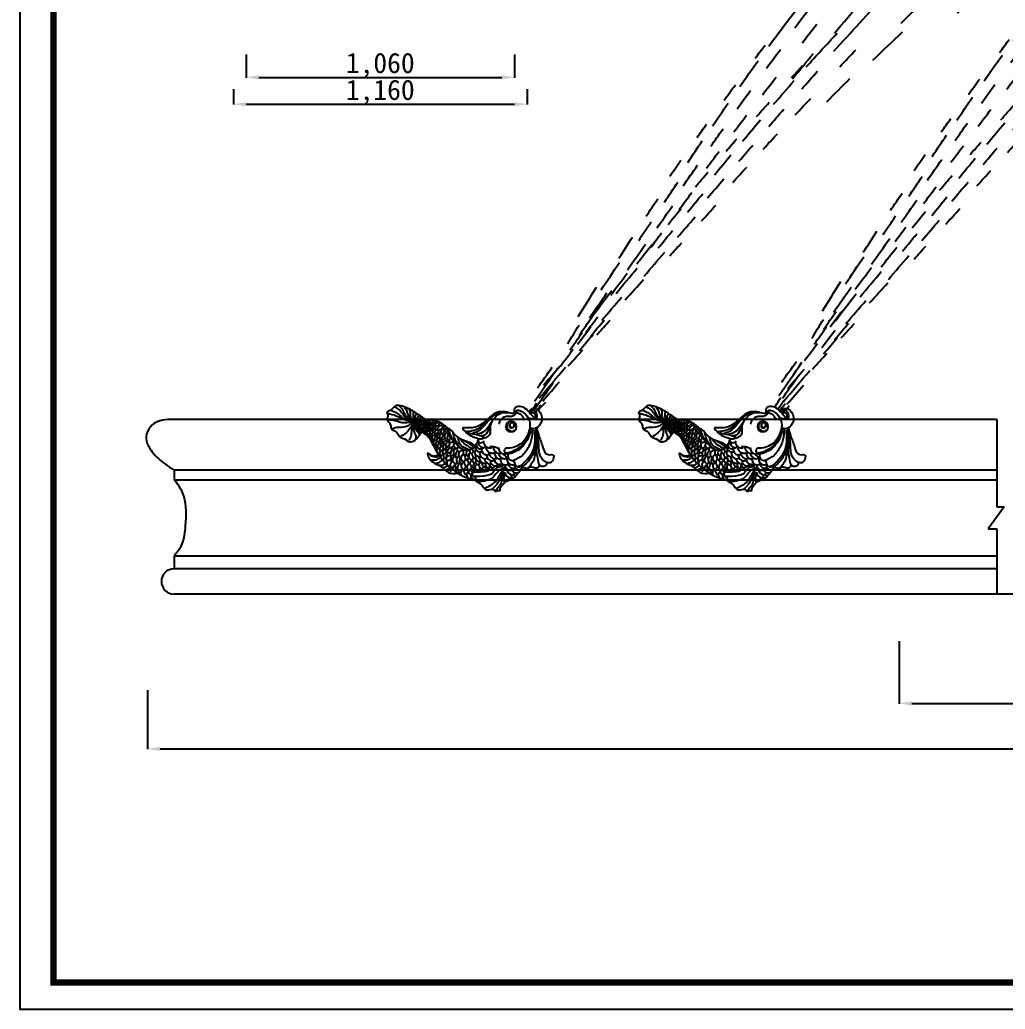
# Model space of a CAD drawing. Extents: x 3172 to 33391, y 13916 to 34175.
# Drawn here: x 3172 to 7066, y 26104 to 30014 of the extents above; entities that cross this region are included whole.
import ezdxf

# ---------------------------------------------------------------- set-up
doc = ezdxf.new("R2010")
doc.units = 0
doc.layers.get('0').update_dxf_attribs({"linetype": 'CONTINUOUS'})
doc.layers.get('DEFPOINTS').update_dxf_attribs({"linetype": 'CONTINUOUS'})
doc.layers.add('3', color=7, linetype='CONTINUOUS')
doc.dimstyles.new('ISO-25', dxfattribs={"dimtxt": 2.5, "dimasz": 2.5, "dimexe": 1.25, "dimexo": 0.625, "dimtad": 1, "dimdec": 4, "dimdsep": 46, "dimlunit": 6, "dimtxsty": 'Standard', "dimcen": 2.5, "dimadec": 0, "dimazin": 0, "dimtfac": 1, "dimtdec": 4, "dimtmove": 0, "dimatfit": 3, "dimfxl": 1, "dimtolj": 1, "dimtzin": 0, "dimarcsym": 0})

# ---------------------------------------------------------------- blocks, each defined once
blk = doc.blocks.new('*D248')
at = {"layer": '3', "color": 0, "linetype": 'Continuous', "lineweight": -2}
for p, q in [((3676.2, 27364.8), (3676.2, 27131.4)), ((13665.5, 27364.8), (13665.5, 27131.4)), ((3726.2, 27132.7), (13615.5, 27132.7))]:
    blk.add_line(p, q, dxfattribs=at)
at = {"layer": '3', "color": 0, "linetype": 'Continuous'}
for points in [[(3726.2, 27141), (3726.2, 27124.3), (3676.2, 27132.7)], [(13615.5, 27141), (13615.5, 27124.3), (13665.5, 27132.7)]]:
    blk.add_solid(points, dxfattribs=at)
at = {"layer": 'DEFPOINTS', "color": 0, "linetype": 'Continuous'}
for p in [(3676.2, 27365.4), (13665.5, 27365.4), (13665.5, 27132.7)]:
    blk.add_point(p, dxfattribs=at)
at = {"layer": '3', "color": 0, "linetype": 'Continuous', "insert": (8670.9, 27183.3), "char_height": 100, "attachment_point": 5}
blk.add_mtext('\\A1;10000', dxfattribs=at)
blk = doc.blocks.new('*D251')
at = {"layer": '3', "color": 0, "linetype": 'Continuous', "lineweight": -2}
for p, q in [((6646.7, 27558.6), (6646.7, 27311.1)), ((10646.7, 27558.6), (10646.7, 27311.1)), ((6696.7, 27312.4), (10596.7, 27312.4))]:
    blk.add_line(p, q, dxfattribs=at)
at = {"layer": '3', "color": 0, "linetype": 'Continuous'}
for points in [[(6696.7, 27320.7), (6696.7, 27304), (6646.7, 27312.4)], [(10596.7, 27320.7), (10596.7, 27304), (10646.7, 27312.4)]]:
    blk.add_solid(points, dxfattribs=at)
at = {"layer": 'DEFPOINTS', "color": 0, "linetype": 'Continuous'}
for p in [(6646.7, 27559.2), (10646.7, 27559.2), (10646.7, 27312.4)]:
    blk.add_point(p, dxfattribs=at)
at = {"layer": '3', "color": 0, "linetype": 'Continuous', "insert": (8646.7, 27371.3), "char_height": 100, "attachment_point": 5}
blk.add_mtext('\\A1;4,000', dxfattribs=at)
blk = doc.blocks.new('A$C62E27FF9')
at = {"color": 4}
for points, knots in [([(2604.1, 2648.1), (2609.5, 2649.5), (2666.8, 2663.5), (2726.1, 2669.8), (2779.8, 2675.6)], [3951.174304, 3951.174304, 3951.174304, 3951.174304, 3968.104713, 4129.127709, 4129.127709, 4129.127709, 4129.127709]), ([(2019.6, 2390.1), (2077, 2434.7), (2152.5, 2490.4), (2231.3, 2543.7), (2249, 2555.4)], [3316.933159, 3316.933159, 3316.933159, 3316.933159, 3535.309121, 3597.934756, 3597.934756, 3597.934756, 3597.934756]), ([(2740.1, 2509.4), (2741.6, 2509.5), (2784.5, 2512.6), (2827.9, 2510.5), (2869.6, 2508.4)], [1949.480807, 1949.480807, 1949.480807, 1949.480807, 1954.279277, 2079.106889, 2079.106889, 2079.106889, 2079.106889]), ([(1721.3, 2286.4), (1741.6, 2304.2), (1790.9, 2346.6), (1840.8, 2388), (1870.3, 2411.9)], [3033.684273, 3033.684273, 3033.684273, 3033.684273, 3114.834321, 3229.132713, 3229.132713, 3229.132713, 3229.132713]), ([(2624.9, 2369.1), (2626.5, 2369.2), (2669.4, 2372.3), (2712.7, 2370.2), (2754.5, 2368.1)], [1949.480807, 1949.480807, 1949.480807, 1949.480807, 1954.279277, 2079.106889, 2079.106889, 2079.106889, 2079.106889]), ([(1742, 2211.8), (1762.3, 2229.6), (1811.6, 2271.9), (1861.5, 2313.4), (1891, 2337.3)], [3033.684273, 3033.684273, 3033.684273, 3033.684273, 3114.834321, 3229.132713, 3229.132713, 3229.132713, 3229.132713]), ([(1514.2, 1723), (1514.7, 1723.5), (1589.3, 1798.8), (1668.4, 1869.6), (1748.2, 1938.9)], [394.337355, 394.337355, 394.337355, 394.337355, 396.220769, 712.913916, 712.913916, 712.913916, 712.913916]), ([(1041.4, 1525.2), (1072, 1565.6), (1165.8, 1689.3), (1259.4, 1813.2), (1323.5, 1895.9)], [1925.382684, 1925.382684, 1925.382684, 1925.382684, 2077.249948, 2390.933477, 2390.933477, 2390.933477, 2390.933477]), ([(424.7, 685.1), (431.6, 695.3), (448.2, 719.9), (464.8, 744.5), (474.5, 759)], [804.874981, 804.874981, 804.874981, 804.874981, 841.576821, 893.80315, 893.80315, 893.80315, 893.80315])]:
    blk.add_open_spline(points, degree=3, knots=knots, dxfattribs=at)
for points in [[(2424.6, 2577.6), (2437.1, 2584.1), (2449.6, 2590.3), (2462.3, 2596.2)], [(2479.4, 2436), (2550.1, 2467.3), (2623.5, 2493.2), (2698.6, 2504.6)], [(2527.7, 2506.4), (2540.1, 2512.9), (2552.7, 2519.1), (2565.4, 2525)], [(2255, 2326.1), (2290.2, 2347.2), (2326.1, 2367.3), (2362.8, 2386.3)], [(2029.3, 2247.1), (2058.6, 2269.4), (2088.3, 2291.2), (2118.6, 2312.2)], [(2246.1, 2242), (2275.4, 2264.3), (2305.1, 2286.1), (2335.4, 2307.1)], [(2377.1, 2257.7), (2412.3, 2278.9), (2448.2, 2298.9), (2484.9, 2317.9)], [(2050, 2172.5), (2079.3, 2194.8), (2109, 2216.6), (2139.3, 2237.6)], [(1645, 2114.7), (1670.2, 2142.8), (1695.7, 2170.6), (1721.5, 2198.2)], [(1743.9, 2044.1), (1796.1, 2089), (1848.3, 2133.9), (1901.4, 2177.6)], [(1870.4, 2126.6), (1884.1, 2140), (1897.9, 2153.2), (1911.8, 2166.4)], [(1415.5, 1928.5), (1445.4, 1966.4), (1475.7, 2004), (1506.3, 2041.2)], [(1641, 1914.7), (1686.1, 1959.5), (1732, 2003.5), (1778.5, 2046.6)], [(1295.4, 1660.7), (1355.9, 1731.9), (1418.3, 1801.6), (1482.3, 1869.7)], [(1198.6, 1504.2), (1233.8, 1545.3), (1269, 1586.4), (1304.6, 1627)], [(939, 1452.7), (974.8, 1501.3), (1011.1, 1549.4), (1048, 1596.9)], [(1070.9, 1466), (1089.8, 1490.4), (1108.9, 1514.7), (1128.1, 1538.9)], [(885.3, 1405), (898.3, 1422.3), (911.2, 1439.5), (924.3, 1456.8)], [(929.7, 1365), (948, 1390), (966.4, 1415), (985, 1439.8)], [(1033, 1323.6), (1060.2, 1357.2), (1087.7, 1390.7), (1115.4, 1424)], [(824.4, 1293.4), (848.3, 1327.3), (872.4, 1361.1), (896.7, 1394.7)], [(913.8, 1260.5), (931.9, 1283.8), (950.1, 1307.1), (968.4, 1330.3)], [(762.1, 1239), (777, 1259.3), (792, 1279.6), (807, 1299.8)], [(813.8, 1204.3), (831.3, 1228.9), (848.8, 1253.4), (866.5, 1277.9)], [(716.3, 1137.5), (737, 1167.7), (757.7, 1197.9), (778.6, 1227.9)], [(800.7, 1113.4), (817.4, 1135.4), (834.2, 1157.4), (851, 1179.3)], [(655.1, 1091.5), (667.7, 1109.1), (680.3, 1126.6), (692.9, 1144.1)], [(709.7, 1056.9), (725.8, 1079.8), (741.9, 1102.7), (758, 1125.6)], [(618.5, 993.3), (637.6, 1021.6), (656.8, 1050), (676, 1078.3)], [(693.2, 970.8), (709.5, 992.7), (725.9, 1014.4), (742.3, 1036.2)], [(547.9, 938.9), (562.3, 959.8), (576.8, 980.6), (591.4, 1001.4)], [(599.9, 900.2), (618.9, 927.4), (638, 954.5), (657, 981.7)], [(526.6, 836.5), (544.2, 862.8), (561.8, 889), (579.4, 915.3)], [(584.9, 807.6), (601.5, 829.8), (618.1, 852), (634.7, 874.3)], [(454.5, 781), (469.7, 803.9), (485, 826.7), (500.3, 849.5)], [(497, 734.4), (517.3, 763.3), (537.6, 792.1), (557.9, 821)], [(473.3, 658.5), (487.3, 677.2), (501.2, 695.8), (515.2, 714.4)], [(346.7, 615.2), (364.5, 643), (382.4, 670.8), (400.4, 698.4)], [(379.8, 568.4), (403.8, 602.4), (427.8, 636.3), (451.8, 670.3)], [(275.9, 490.3), (300.4, 526), (324.8, 561.7), (349.1, 597.5)], [(314.2, 469), (335.9, 497.7), (357.5, 526.4), (379.2, 555.2)], [(186, 384), (209.9, 422.8), (233.9, 461.5), (258.1, 500.2)], [(229.6, 379.2), (252.8, 411.9), (276, 444.7), (299.2, 477.4)], [(191, 311.4), (207.1, 334.8), (223.2, 358.1), (239.3, 381.5)], [(215.6, 320.7), (231.4, 341.6), (247.2, 362.4), (262.9, 383.3)], [(143.9, 275.8), (158.9, 300.5), (173.8, 325.1), (188.9, 349.6)], [(153, 252.2), (169, 274.7), (185, 297.3), (201, 319.8)], [(115, 187.9), (132, 210.3), (149, 232.8), (166, 255.2)], [(13.3, 49.1), (43.7, 93), (74.1, 136.9), (104.5, 180.8)], [(24.7, 102.5), (44.1, 129.8), (63.5, 157.1), (83, 184.4)], [(27.9, 39.5), (47.3, 66.8), (66.8, 94.1), (86.2, 121.4)], [(0, 7.2), (7, 18.8), (13.9, 30.3), (20.9, 41.9)], [(11.8, 0), (20.7, 11.8), (29.7, 23.7), (38.7, 35.5)]]:
    blk.add_open_spline(points, degree=3, dxfattribs=at)
blk = doc.blocks.new('A$C17345736')
blk.add_circle((144.6, 230.2), 23.9)
for points in [[(460.3, 449.9), (478.5, 487.2), (507, 538.7), (550.6, 574.2), (583.7, 568.9), (597.3, 568.1), (598.4, 557.3), (611.7, 540.7), (610.6, 514.4), (616.4, 497.2), (603.5, 467.7), (603.3, 445.6), (584.1, 418.1), (579.8, 405.7), (559.4, 396.3), (532.1, 400.9), (506.7, 410.4), (501.3, 409.9)], [(517.5, 549.4), (515.9, 531.5), (519.7, 517.2), (515.3, 480)], [(533.8, 565.4), (530.6, 549.4), (530.8, 508.8), (518.3, 481)], [(554.6, 574.9), (539.5, 535.2), (538.6, 518.8), (520.8, 481.1)], [(576.9, 568.1), (557.4, 538.6), (545.5, 505.6), (537.2, 492)], [(484.6, 494.5), (496.1, 488.4), (498, 470)], [(490.1, 511.2), (501, 498.6), (506.9, 482.1), (506, 473.7)], [(503.3, 529.9), (505.6, 517.6), (513, 504.1), (512, 477.1)], [(523.7, 474.1), (560.2, 493), (600.7, 530), (613, 536)], [(525.6, 470.1), (540.8, 467.9), (585.1, 482.5), (613.2, 490.4), (616.3, 488.9)], [(471.5, 457.4), (433.8, 435.3), (398.5, 375.1), (396.2, 367.8)], [(464.6, 452.6), (470.1, 448.9), (469.3, 440.9)], [(465.4, 460.5), (474, 462.7), (478.6, 460.5)], [(468.2, 451.3), (477, 447.5), (478.9, 437.1)], [(471, 471), (481.6, 470.9), (484.8, 465.7)], [(474.9, 458.3), (476.6, 453), (475.6, 448.5)], [(475.7, 459.1), (485.4, 454.8), (485.6, 442.6)], [(477.1, 482.4), (485.2, 481.1), (492.2, 472.2), (492.5, 468.9)], [(477.1, 447), (487.4, 441.4), (490.3, 434)], [(485.8, 465.1), (489, 459.6), (485.8, 455)], [(486.7, 453.1), (492, 450.6), (491.3, 440.1), (489.2, 437.2)], [(489.1, 462.1), (494.9, 458.3), (492.9, 448.7)], [(491.9, 466.5), (496.3, 464.4), (494.6, 456.9)], [(494, 453.3), (501.7, 450.7), (503.7, 438.9)], [(496.3, 459.7), (501.7, 457.5), (501.7, 451.4)], [(498.5, 469.8), (502.7, 466.4), (501.7, 459)], [(502.5, 460.8), (509.2, 455.8), (506.8, 446.1)], [(503.2, 449.3), (507.7, 445.7), (507.1, 437)], [(503.5, 468.2), (509.4, 465.4), (509.3, 456.1)], [(507.8, 473.4), (513.3, 469), (510.8, 463)], [(507.8, 448.5), (512.8, 447.3), (514, 438), (511.8, 435.2)], [(510.2, 459), (515.9, 456.6), (514.6, 445.7)], [(513.3, 468), (517.6, 464.7), (515.8, 456.8)], [(514.2, 476.4), (518.5, 473.5), (516.9, 465.9)], [(517.7, 460.8), (521.3, 457.3), (519.3, 447.2), (515.7, 443.5)], [(519, 470.7), (524.1, 466.7), (521.7, 456.1)], [(519.7, 479.5), (524, 474), (522.8, 468.6)], [(524, 449.6), (534.2, 435.5), (536.9, 414.8), (545.3, 400.9), (550.9, 398.2)], [(524.1, 455.2), (537.4, 447.6), (553.6, 425), (575.6, 409.6)], [(528.3, 460.1), (557.6, 448.1), (594.6, 443), (604.7, 443.3)], [(504.5, 411.1), (494.2, 392), (491.3, 327.7), (482.8, 231.3), (457.6, 168), (428.5, 126.8), (407.7, 105.5), (404, 95.3)], [(411.5, 405), (422.1, 401.1), (423.1, 394.4)], [(415.5, 411.4), (424.8, 413.3), (434, 413.1)], [(425, 422.6), (430.5, 421), (432.7, 416.8)], [(431.9, 413.7), (438.2, 409.5), (439.7, 400.6)], [(432.7, 434.5), (437.8, 432.1), (436.4, 420.3)], [(434.5, 419.2), (446.4, 415.5), (449.8, 405.2)], [(436.3, 437.9), (446.4, 438.4), (450, 436.1)], [(439.5, 405.9), (450, 404.8), (457.4, 394.8)], [(441.3, 428.1), (447.6, 423.6), (453.5, 416.3)], [(443.3, 427.5), (457, 424.5), (465, 415.8)], [(446.5, 416.6), (457.1, 415.8), (462.1, 403.2)], [(447.9, 437.1), (456.4, 432.7), (456.5, 425.1)], [(448.7, 445.7), (455.2, 445.1), (458, 443.2)], [(451.2, 404.9), (462, 403.9), (468, 395.8)], [(455.2, 444.6), (463.6, 439.1), (463.8, 426.9)], [(457.7, 428.3), (468.6, 425), (472.1, 414.7)], [(458.4, 415.5), (468.5, 416), (480.3, 401.7)], [(458.7, 443.3), (467.6, 441.3), (473.3, 432.6)], [(461.6, 408.7), (472.7, 404.9), (474.8, 393.4)], [(465.1, 432), (472.7, 432.1), (479.6, 417.9)], [(469, 441.1), (475.9, 439.7), (483.7, 428.1)], [(470.5, 422.6), (479.5, 418.4), (484.3, 408.5)], [(474, 432.3), (484.1, 427.5), (484, 413.6)], [(474, 402.8), (488.6, 397), (489.4, 384.2)], [(476.9, 409.8), (483.5, 408.5), (489.4, 398.6)], [(480.5, 435.6), (491.6, 431.2), (492.7, 420.8)], [(483.4, 413.1), (489.2, 411.1), (494.3, 398.5), (493.1, 397.6)], [(485.5, 423.1), (494.1, 420.5), (492.7, 408.7)], [(494.1, 446), (499.7, 438.7), (493.6, 425)], [(494.2, 423.1), (500.4, 420.2), (502.5, 411.2), (500.6, 407.2)], [(494.4, 413.2), (498.7, 411.9), (498.5, 401.1), (496, 395.8)], [(496.1, 443.3), (503.3, 440.2), (507, 432), (504.3, 427.1)], [(497, 433.1), (500, 431.7), (503.3, 419.7), (502, 418.5)], [(508, 438.4), (511, 435.2), (508.3, 424.4), (504.2, 423.4)], [(515.6, 439.9), (515.4, 428.7), (510.1, 415), (508.9, 411.2)], [(518.1, 443.7), (522.6, 433.4), (519.7, 416.7), (521.7, 406.4)], [(413.3, 371.5), (399.8, 370.7), (380.9, 321.6), (354.9, 278.8), (339.5, 258.5), (326.1, 224.2)], [(400.1, 293.5), (399.1, 339), (395.8, 363.7), (399.4, 370.1)], [(400.7, 380), (411.2, 380.3), (418.4, 375.8)], [(404.2, 370.9), (403, 347.2), (405.9, 328.3), (401.5, 309.7)], [(404.3, 389.8), (411.9, 388.2), (418.8, 378.7)], [(408, 391.1), (419.3, 395.1), (428.5, 394.9)], [(413.9, 363.7), (426.5, 360), (430.2, 343.9)], [(417.3, 376.4), (429, 372.4), (434.7, 360.6)], [(419.2, 378.9), (434.9, 379.4), (446.7, 366.7)], [(423.9, 396), (437.2, 388.9), (438.2, 377.5)], [(426.1, 399.8), (440, 400.4), (450.5, 386)], [(427.6, 359.1), (441.5, 358.1), (453.5, 340.4)], [(434.8, 364), (450.7, 366.3), (461.1, 350.8)], [(437.6, 384.9), (453.3, 385.4), (460.5, 371.8)], [(441.6, 375.1), (460.8, 368.6), (464.8, 360.3)], [(446.7, 393.8), (456.3, 395), (465.5, 385.7), (466.9, 383.1)], [(456.1, 383.4), (466, 384.3), (475.1, 375.5), (475, 369.9)], [(457.4, 359.7), (467.8, 360.1), (480.1, 347.1)], [(459.7, 394.1), (469.9, 395.7), (481.8, 381.8)], [(460.7, 369.9), (475.8, 370.6), (482.8, 358.3)], [(470.1, 383.5), (483.2, 381.5), (486.8, 369.2)], [(474.4, 356.6), (481.2, 358.2), (490.9, 349.9)], [(474.7, 372.3), (485.2, 370.7), (489.1, 363.6)], [(477.8, 390.1), (488.6, 386.5), (490.5, 380.3)], [(488.8, 398.9), (494, 397.1), (494.8, 394.1)], [(125.2, 292.4), (154.6, 310.7), (211.2, 307.5), (262.3, 290.3), (302.8, 289.4), (315.8, 292.9)], [(159.2, 315.8), (174.7, 318.6), (214.9, 312.6), (266.6, 296.9), (297.7, 299.3), (332.9, 312.8)], [(200.1, 298.9), (225.1, 279.3), (248.2, 247.1), (270.6, 245.3), (279.4, 246.3), (299.7, 256.4), (306.3, 263.6), (320.4, 280.3), (328.2, 295.7), (334.5, 313.5)], [(386.2, 339.5), (393.5, 307.3), (392.2, 271.6), (386.8, 254.8)], [(406.7, 323.4), (422.6, 312), (423.3, 301.1)], [(409.9, 338.3), (419.1, 333.2), (425.5, 321.1)], [(411.5, 354), (421.4, 350.3), (429.6, 332.9)], [(420.1, 319), (437.1, 311.9), (448.4, 296.9)], [(423.6, 320.2), (442.7, 323.8), (448.5, 311.4)], [(425, 345.7), (445, 343), (447.3, 327.4)], [(425.7, 332.8), (443.7, 334), (448.7, 320)], [(435.9, 313.5), (455.6, 308), (462.6, 294.1)], [(444.9, 343.7), (457.1, 339.1), (465.3, 326.9)], [(445.7, 332), (456.3, 329.9), (460.1, 317.5)], [(447.1, 320.7), (456.9, 320.9), (467.7, 311)], [(448.4, 352.6), (464.2, 349.3), (471.7, 339.7)], [(493.3, 278.9), (519.1, 293), (531.2, 316), (536, 295.8), (509.3, 234.3), (493.8, 193.9), (458, 168.9)], [(459.7, 324.6), (469.1, 327), (480.3, 313)], [(460.5, 335.2), (471.4, 339.8), (483.8, 323.8)], [(466.5, 347.8), (481.8, 348.2), (490.5, 331.5)], [(470.5, 306.8), (485.6, 312.2), (491.3, 285.3)], [(475.7, 323.4), (486.2, 322.3), (492.3, 316)], [(477.3, 336.3), (488.2, 333.8), (491.5, 323.2)], [(100.4, 275.1), (82.8, 296.4), (71, 294.5), (40.6, 243.9), (35.6, 213.7)], [(92.4, 277.2), (82.7, 279.7), (68.9, 264.4), (58.2, 227.9), (74.5, 182.7), (100.2, 159.4)], [(93.9, 274.1), (89.1, 270.7), (77.4, 247.9), (77.5, 226)], [(95.5, 269.3), (111.3, 267), (129.1, 273.5), (144.4, 282.1), (169.5, 280.6), (187.4, 267.2)], [(118.3, 284.8), (147, 303.1), (184.2, 303.5), (243.9, 277.2), (276, 273.1), (298.3, 278.8)], [(197.3, 299), (217.9, 287.5), (241.7, 268.3), (271.7, 257.9), (283.9, 263.1)], [(336.4, 233), (343.8, 252.6), (353, 270.8), (361.6, 286.1)], [(347.3, 234.8), (360.4, 257.3), (369.4, 285.5), (370.9, 296.7)], [(359.9, 233.8), (383.5, 278.2), (377.3, 307.4)], [(396.1, 272.3), (409.3, 259.3), (407.5, 251.4)], [(401.8, 296.7), (411.4, 290.2), (411, 273)], [(403.7, 300.6), (419.3, 304.9), (436.1, 287.3)], [(404.4, 271.3), (424.8, 265.5), (435.5, 245)], [(414.9, 271.2), (432.9, 272.3), (448.6, 254.3)], [(415, 285.6), (420.9, 283.8), (432.9, 272.3)], [(425.2, 282.7), (442.8, 285), (456.9, 267.7)], [(432.7, 298.5), (446.1, 294.1), (455.8, 281.8), (454.4, 272.8)], [(442, 267), (456, 270.1), (467.7, 257.8)], [(448.1, 294.2), (466.1, 291.4), (473.9, 277.1)], [(453.6, 273.2), (472.8, 274.7), (479, 259.2)], [(456, 308.8), (466.9, 311.4), (479.7, 297.6)], [(466.1, 293.4), (471.9, 295.4), (488.6, 283.7), (492.7, 275.9)], [(471.5, 278.2), (480.9, 277.6), (490.1, 270.4)], [(528.4, 312.5), (514.3, 292.9), (496.6, 285.8), (492.7, 285.2)], [(494, 270.2), (510.9, 270.6), (527.7, 278.2), (534.8, 283.2)], [(40.5, 248.3), (26.6, 252.3), (10.8, 247.2), (0.1, 210.1), (8.9, 187.5), (21.3, 175.9)], [(41.1, 245.5), (22.9, 245.7), (16.3, 222.6), (33, 204.8), (44.8, 211.3), (57.8, 222.6)], [(40.1, 238), (29.7, 236.8), (23.5, 226.7), (28.2, 215.2), (33.1, 210.6)], [(137.9, 244.8), (146.2, 242), (150.7, 233.4), (147.7, 225.6), (142.8, 222.5), (136.3, 222), (127.7, 226.7), (125.7, 233.9), (129.3, 241.5), (135, 244.9), (138.4, 245)], [(137.3, 244.2), (133.3, 243.2), (128.1, 232.3), (134.5, 224.8), (143.7, 225.7), (148.3, 235.4), (143.9, 242.2), (137.3, 244.2)], [(139.5, 253.1), (154.2, 248.8), (162, 239.5), (163.7, 232.6), (160.7, 221.2), (154.6, 212.6), (142.9, 207.8), (136, 208.6)], [(287.3, 236.3), (289.6, 223.6), (281.1, 198.7), (269.2, 192.8)], [(304.4, 254.8), (306.8, 244.6), (291.3, 233.9), (281.1, 235.1)], [(308.4, 247.7), (311.5, 231.4), (302.8, 213.2), (290.3, 207.6)], [(320.6, 242), (323.6, 225.7), (314.5, 213.4), (299.9, 210.5)], [(331.1, 234.5), (334.7, 226.2), (320.8, 200.5), (316.2, 199.4)], [(349.3, 230.9), (344.9, 218.1), (336.3, 213.9)], [(358.9, 233.8), (363.4, 227.5), (358.7, 210.7)], [(366.2, 236.9), (375.9, 234.8), (380.4, 212.8), (378.8, 209.5)], [(378.1, 244.5), (387.8, 242.4), (392.3, 220.5), (390.7, 217.1)], [(379.5, 224.9), (389.2, 222.7), (393.7, 200.8), (392.1, 197.4)], [(386.4, 251.8), (412.4, 243.3), (415.3, 220.7)], [(395.1, 231.2), (411.7, 223.4), (413.4, 200.3)], [(408.9, 258.5), (420.8, 252.9), (431.1, 231.6)], [(417.3, 233.3), (433.9, 225.4), (436.3, 207.9)], [(429.2, 244.1), (449, 234.7), (449, 214.4)], [(433, 252), (453.1, 245.4), (456.2, 229.4)], [(442.3, 253.4), (468.9, 256.3), (476.2, 241.2)], [(450.3, 227.3), (462.5, 226.4), (474, 201.6)], [(456.4, 234.1), (470.8, 241.8), (482.8, 226.5)], [(470.8, 256.3), (482.9, 257.4), (485.7, 255.1)], [(482, 222.1), (486.8, 222.2), (499.9, 222), (506.1, 227.5)], [(486.5, 239.1), (496.7, 235.5), (507.8, 238.6), (512.5, 243.6)], [(490, 254.2), (500.1, 255.4), (511.3, 253.7), (519, 257.2)], [(21.3, 175.9), (37.1, 168.4), (68.6, 176), (72.7, 182.2)], [(22.8, 211), (29.3, 209.9), (35.5, 212.7), (35.8, 214.7)], [(72.2, 179.6), (87.9, 160.8), (129.6, 133), (187.7, 122.7), (214.2, 127.9), (220.1, 129.6)], [(72.8, 181), (96, 156.3), (126.8, 137.8), (179.2, 129), (210.5, 132.9), (226.8, 137.7)], [(74.6, 181.9), (108.4, 153.9), (175, 142), (205.8, 153.4), (216.8, 157.7), (226.7, 150.7), (226.8, 137.7), (221.8, 128.3), (224.2, 123), (220.9, 98.6), (214.5, 93.4), (215.1, 73.9), (207.6, 56.1), (198.2, 53.1), (191, 46), (178.5, 33.2), (167.4, 28)], [(273.8, 202.5), (259.1, 192.8), (249.2, 182), (242.4, 174), (238.6, 172.2)], [(261.8, 192.9), (264.1, 180.3), (255.6, 155.4), (243.7, 149.4)], [(291.7, 203.6), (289.8, 182.2), (279.4, 170.6), (263.1, 164.2)], [(291.2, 181.5), (293.4, 168.9), (285, 144), (273.1, 138)], [(311.6, 210.7), (314.6, 194.4), (306, 176.2), (293.4, 170.5)], [(327.5, 200.7), (330.6, 184.4), (321.9, 166.1), (309.3, 160.5)], [(340.3, 183.9), (343.3, 167.6), (334.7, 149.4), (322.1, 143.8)], [(343.5, 217.1), (346.8, 208.1), (338.2, 186.5), (332.6, 181.7)], [(346.6, 200.8), (353.5, 190.9), (350.3, 168.4), (345, 164.3)], [(346.8, 220.5), (359.3, 213.7), (355.9, 185.6), (353.4, 181.9)], [(355.7, 181.6), (365, 171.4), (358.7, 151.2)], [(358.7, 195), (368.5, 192.9), (373, 170.9), (371.4, 167.5)], [(363.2, 221.8), (372.6, 217.4), (378.8, 197.1), (374, 187)], [(375.6, 187), (385.4, 184.9), (389.9, 162.9), (388.3, 159.5)], [(377.9, 204.1), (387.7, 202), (392.2, 180), (390.6, 176.6)], [(394.2, 182.3), (408.9, 172.5), (408.6, 151.3)], [(396.8, 206.2), (407.1, 201.4), (412.3, 175.7)], [(413.7, 221.5), (422.4, 217.3), (424.5, 191.2)], [(413.8, 199.2), (428.8, 192.1), (430.8, 173.7)], [(426.5, 207.7), (448, 191.7), (449.8, 162.8)], [(438.1, 213.8), (450, 208.2), (456.2, 190.7)], [(449.2, 190.1), (458.6, 189.6), (462.7, 181.8)], [(453.9, 208.2), (461.7, 206.4), (468.2, 197.6)], [(472.9, 197.8), (475.3, 197.8), (485.1, 193.2)], [(474.1, 208), (478.9, 208.1), (497.3, 208.9)], [(48.3, 166.5), (56.5, 134.3), (66.8, 80.9), (63.8, 36.8), (44.5, 21.2), (50, 11.7), (73, -0.2), (97.4, 36.7), (71.4, 109.4), (65, 129.2), (52.4, 167.9)], [(86.5, 7.3), (104.7, -0.3), (118.5, 7.9), (115.8, 37.9), (104.4, 68.1), (71.9, 123), (66, 137.7), (59.5, 161.5)], [(60, 164.8), (69.8, 138.4), (92.9, 100.1), (119.6, 75.5), (147.4, 59.4), (181.2, 50.9), (193, 50.4)], [(63.3, 161), (81.2, 126.2), (119.9, 83.3), (156.1, 65.6), (198.6, 57.5), (206.7, 57.7)], [(68, 170.8), (96.1, 133.4), (139.6, 102), (165.9, 92.4), (212.6, 92)], [(237.9, 140.6), (235.1, 129.5), (226.4, 116.3)], [(255.3, 153), (253.5, 131.6), (243, 120), (226.8, 113.6)], [(242.2, 172.5), (245.7, 164.2), (231.9, 138.5), (227.3, 137.4)], [(270.4, 165.7), (273.5, 149.4), (264.8, 131.2), (252.3, 125.6)], [(261.2, 95.5), (291.3, 110.9), (336.4, 109.6), (355.8, 116.6), (395.1, 137)], [(283.3, 142.3), (286.9, 134), (273, 108.3), (268.4, 107.2)], [(305.6, 177.2), (308.7, 160.8), (300, 142.6), (287.5, 137)], [(303, 145.3), (306.5, 137.1), (292.7, 111.4), (288, 110.3)], [(322.6, 164.2), (322.9, 154.1), (316.3, 134.9), (308.4, 128.8)], [(328.4, 144.9), (331.2, 140.3), (328.4, 116.8), (327.1, 114.1)], [(396.6, 136.6), (403.7, 138.5), (405.9, 129.9), (401, 113.1), (404.9, 98.8), (396.5, 82), (391.6, 66.9), (388, 44.2), (369.4, 33), (358.5, 28), (352.7, 14.7), (338.2, 9.6), (332.7, 7.3), (332.1, 11.6)], [(332.6, 138), (340.6, 123.4), (340.8, 111.7)], [(342.8, 159.6), (344.7, 147.9), (340.7, 134.1), (338.5, 129.4)], [(343.3, 137.9), (349.4, 135), (357.7, 122.8), (354.8, 115)], [(343.7, 163.3), (353.2, 158.8), (359.3, 138.5), (354.5, 128.4)], [(360, 138.2), (368.1, 136), (376.6, 127.9)], [(364.2, 161), (373.9, 158.9), (378.4, 136.9), (376.8, 133.6)], [(365.3, 170.4), (380.8, 166.4), (385.3, 144.4), (383.7, 141.1)], [(378.9, 146.6), (386.9, 144.5), (395.5, 136.3)], [(384.5, 162.1), (394.3, 160), (398.8, 138), (397.2, 134.7)], [(399.4, 158.7), (414.3, 150.8), (407, 125.2)], [(406.8, 176.3), (429.3, 168.6), (432.6, 144.8)], [(413.3, 151.1), (426.7, 146.6), (430.6, 130.3)], [(427.6, 175.2), (445, 167), (451.5, 154.2)], [(77.6, 118.3), (111, 73.8), (134.4, 47.9), (160.4, 33.6), (169.3, 29.4)], [(234.8, 114.8), (237.8, 98.5), (229.2, 80.3), (216.6, 74.7)], [(239.8, 99.2), (242.8, 82.9), (234.2, 64.7), (221.6, 59.1)], [(255.9, 94.9), (259.5, 86.6), (245.7, 60.9), (241, 59.8)], [(261.5, 129.4), (264.6, 113.1), (255.9, 94.9), (243.4, 89.3)], [(261.1, 83.4), (297.8, 84.9), (325.2, 74.6), (402.6, 90.2)], [(267.2, 91.6), (296.4, 101.7), (323.8, 91.4), (350.9, 94.7), (403.2, 120.5)], [(315.3, 132.9), (317.1, 126.3), (315.3, 117.2), (312.1, 110.4)], [(317.8, 124.3), (326.7, 118.4), (328.5, 110.1)], [(410.5, 133), (415.8, 125.7), (414, 115.9)], [(191, 46), (219.2, 34.4), (248.9, 25.1), (279.7, 25.8), (287.1, 26.4), (295.1, 28.5)], [(218.6, 73.7), (221.7, 57.4), (212.2, 43.1), (199.8, 41.9)], [(236.6, 64.4), (240.1, 56.1), (235.2, 42.1), (218.5, 35.4)], [(258.1, 73.2), (261.6, 64.9), (247.8, 39.2), (243.1, 38.1)], [(271.6, 65.1), (275.2, 56.9), (261.4, 31.2), (256.7, 30.1)], [(273, 77.9), (293.8, 70.7), (313.6, 58.6), (337.7, 49.9), (387.9, 48.7)], [(274, 57.2), (289.9, 48.4), (298, 28.4), (307.3, 22.6), (329.8, 13.3), (334.3, 8.6)], [(274.2, 69.6), (296, 60.2), (307.5, 51.7), (343.8, 33.6), (361.3, 30.2)], [(276.1, 61.6), (286.5, 58.1), (306.5, 37.8), (330.4, 23), (350.8, 16.5)], [(121.9, 15.2), (138.1, 9.6), (151.9, 19.9), (163.3, 29.3), (171.6, 30.3)], [(238.7, 43.4), (243.1, 37.8), (240.5, 28.5), (238.4, 27.7)], [(254.6, 43.5), (256.7, 37.8), (255.2, 28.6), (253.1, 25.4)], [(270.7, 37.7), (270.6, 30.1), (264.6, 24.7)]]:
    blk.add_spline(points, degree=3)
for points, knots in [([(595.2, 562.8), (585.7, 553.7), (560.4, 529.4), (537.2, 483.3), (493.7, 468.6), (469.7, 456.7), (469.7, 456.7), (463.1, 453.6)], [0, 0, 0, 0, 39.696934, 105.517789, 144.110858, 172.789558, 186.177501, 186.177501, 186.177501, 186.177501]), ([(302.9, 254.5), (316.8, 243.5), (338.6, 226.1), (393.2, 243), (401.5, 310.7), (411.6, 354.9), (417.4, 377.4)], [0, 0, 0, 0, 49.630454, 77.728915, 153.177775, 222.434168, 222.434168, 222.434168, 222.434168]), ([(83.8, 279.2), (86.3, 277.6), (106.2, 265.1), (155.3, 347.8), (251.5, 292), (304.3, 315.6), (341.2, 340.3), (332.4, 300.9), (306.5, 288.4), (284.4, 264.7), (275.1, 250.5), (272, 245.4)], [0, 0, 0, 0, 8.391536, 67.786494, 192.868889, 252.080113, 268.151032, 286.751598, 329.798109, 362.782151, 380.535045, 380.535045, 380.535045, 380.535045])]:
    blk.add_open_spline(points, degree=3, knots=knots)
blk = doc.blocks.new('*D259')
at = {"color": 0, "linetype": 'ByBlock'}
for p, q in [((-141519.1, 19896.2), (-141519.1, 19835)), ((-140359.1, 19896.2), (-140359.1, 19835)), ((-141469.1, 19836.3), (-140409.1, 19836.3))]:
    blk.add_line(p, q, dxfattribs=at)
for points in [[(-141469.1, 19844.6), (-141469.1, 19828), (-141519.1, 19836.3)], [(-140409.1, 19844.6), (-140409.1, 19828), (-140359.1, 19836.3)]]:
    blk.add_solid(points, dxfattribs=at)
at = {"layer": 'DEFPOINTS', "color": 0, "linetype": 'ByBlock'}
for p in [(-141519.1, 19896.8), (-140359.1, 19896.8), (-140359.1, 19836.3)]:
    blk.add_point(p, dxfattribs=at)
at = {"color": 0, "linetype": 'ByBlock', "insert": (-140939.1, 19882.9), "char_height": 80, "attachment_point": 5}
blk.add_mtext('\\A1;1,160', dxfattribs=at)
blk = doc.blocks.new('*D260')
at = {"color": 0, "linetype": 'ByBlock'}
for p, q in [((-141469.1, 20032.6), (-141469.1, 19941.2)), ((-140409.1, 20032.7), (-140409.1, 19941.2)), ((-141419.1, 19942.5), (-140459.1, 19942.5))]:
    blk.add_line(p, q, dxfattribs=at)
for points in [[(-141419.1, 19950.8), (-141419.1, 19934.1), (-141469.1, 19942.5)], [(-140459.1, 19950.8), (-140459.1, 19934.1), (-140409.1, 19942.5)]]:
    blk.add_solid(points, dxfattribs=at)
at = {"layer": 'DEFPOINTS', "color": 0, "linetype": 'ByBlock'}
for p in [(-141469.1, 20033.3), (-140409.1, 20033.3), (-140409.1, 19942.5)]:
    blk.add_point(p, dxfattribs=at)
at = {"color": 0, "linetype": 'ByBlock', "insert": (-140939.1, 19989.1), "char_height": 80, "attachment_point": 5}
blk.add_mtext('\\A1;1,060', dxfattribs=at)
blk = doc.blocks.new('A$C05EF335F')
at = {"layer": 'DEFPOINTS', "color": 0, "linetype": 'ByBlock'}
blk.add_point((1080, 323.5), dxfattribs=at)
for base, p1, p2, picture, middle in [((1110, 114.5), (49.9, 205.3), (1110, 205.4), '*D260', (580, 161.1)), ((1160, 8.3), (0, 68.9), (1160, 68.9), '*D259', (580, 55))]:
    dim = blk.add_linear_dim(base=base, p1=p1, p2=p2, dimstyle='ISO-25', override={"dimtxt": 80, "dimasz": 50, "dimdec": 0})
    dim.commit()
    dim.dimension.update_dxf_attribs({"geometry": picture, "text_midpoint": middle, "insert": (141519.1, -19828)})

msp = doc.modelspace()

# ---------------------------------------------------------------- linework, layer by layer
for p, q in [((7033.67201, 28434.51661), (3757.62406, 28434.51661)), ((7033.67201, 28434.51661), (7033.67201, 28089.51661)), ((7033.67201, 28234.51661), (3781.52852, 28234.51661)), ((3781.52852, 28234.51661), (3781.52852, 28194.51661)), ((7033.67201, 28194.51661), (3781.52852, 28194.51661)), ((7061.92794, 28089.51661), (6999.21154, 28002.40042)), ((7033.67201, 28089.51661), (7061.92794, 28089.51661)), ((6999.21154, 28002.40042), (7033.67201, 28002.40042)), ((7033.67201, 28002.40042), (7033.67201, 27744.51661)), ((3781.52852, 27894.51661), (3781.52852, 27844.51661)), ((7033.67201, 27894.51661), (3781.52852, 27894.51661)), ((7033.67201, 27844.51661), (3781.52852, 27844.51661)), ((8670.85692, 27744.51661), (3781.52852, 27744.51661))]:
    msp.add_line(p, q)
msp.add_lwpolyline([(14578.05391, 26104.02731), (14578.05391, 34174.69246), (3171.87102, 34174.69246), (3171.87102, 26104.02731)], close=True)
at = {"const_width": 25.43159}
msp.add_lwpolyline([(14472.08893, 26209.99228), (14472.08893, 34068.72748), (3304.81905, 34068.72748), (3304.81905, 26209.99228)], close=True, dxfattribs=at)
msp.add_arc((3781.52852, 27794.51661), 50, 90, 270)
for points in [[(3757.62406, 28434.51661), (3714.55923, 28425.07398), (3687.90281, 28405.09688), (3670.85692, 28365.2865), (3695.55369, 28306.37983), (3747.22488, 28257.12178), (3781.52852, 28234.51661)], [(3785.03223, 28194.51661), (3814.24199, 28146.01224), (3826.76046, 28029.26186), (3803.80984, 27925.02056), (3781.52852, 27894.51661)]]:
    msp.add_spline(points, degree=3)

# ---------------------------------------------------------------- block references
for name, p in [('A$C05EF335F', (4016.49151, 29671.69951)), ('A$C62E27FF9', (5193.23992, 28456.97997)), ('A$C62E27FF9', (6158.72001, 28479.66262))]:
    msp.add_blockref(name, p)
at = {"rotation": 354.5404137727325}
for p in [(5207.0665, 28470.53368), (6172.36039, 28457.67135)]:
    msp.add_blockref('A$C62E27FF9', p, dxfattribs=at)
at = {"xscale": -0.875, "yscale": 0.875, "zscale": 0.875, "rotation": 30.26004615301181}
for p in [(5324.48205, 28295.88825), (6319.20766, 28295.88825)]:
    msp.add_blockref('A$C17345736', p, dxfattribs=at)

# ---------------------------------------------------------------- dimensions: what is measured, and where the dimension line sits
at = {"layer": '3', "linetype": 'Continuous'}
dim = msp.add_linear_dim(base=(10646.7138, 27312.36557), p1=(6646.7138, 27559.2353), p2=(10646.7138, 27559.2353), dimstyle='ISO-25', override={"dimscale": 1, "dimtxt": 100, "dimasz": 50}, dxfattribs=at)
dim.commit()
dim.dimension.update_dxf_attribs({"geometry": '*D251', "text_midpoint": (8646.7138, 27371.3239)})
dim = msp.add_linear_dim(base=(13665.53162, 27132.67245), p1=(3676.18222, 27365.37533), p2=(13665.53162, 27365.37533), text='10000', dimstyle='ISO-25', override={"dimscale": 1, "dimtxt": 100, "dimasz": 50}, dxfattribs=at)
dim.commit()
dim.dimension.update_dxf_attribs({"geometry": '*D248', "text_midpoint": (8670.85692, 27183.29745)})

doc.saveas('drawing.dxf')
